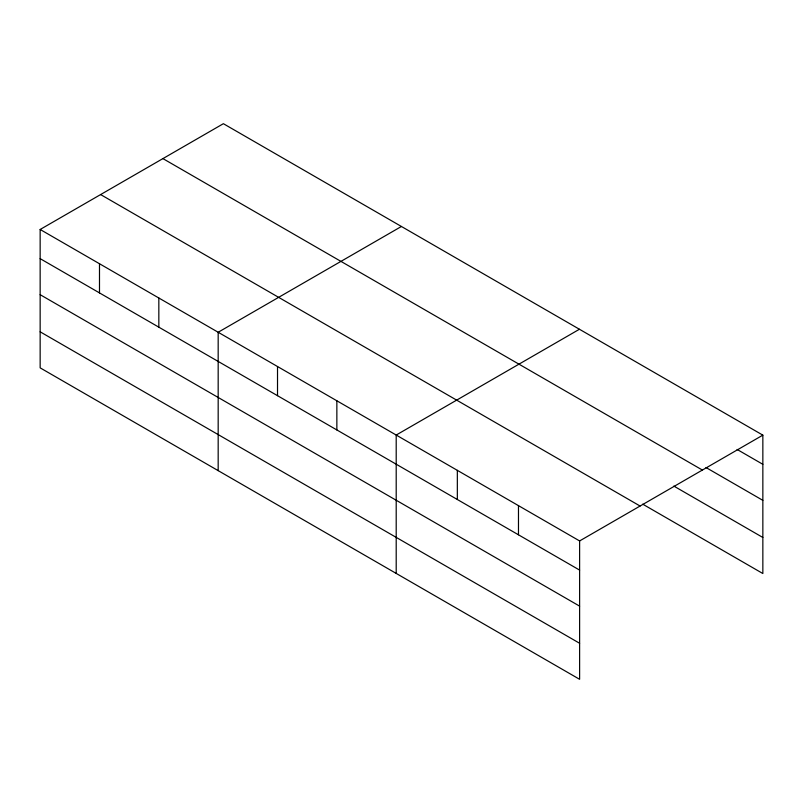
<?xml version="1.0" encoding="UTF-8"?>
<svg xmlns="http://www.w3.org/2000/svg" width="803" height="803" viewBox="0 0 803 803"><rect width="100%" height="100%" fill="white"/><g stroke="black" fill="none" stroke-linecap="round" stroke-linejoin="round"><path stroke-width="1.2" d="M40.15 229.477L579.615 540.941L579.615 679.308L40.15 367.854L40.15 229.477L223.385 123.692L762.85 435.146L762.85 573.523L642.721 504.164M401.41 226.476L218.175 332.261L218.175 470.638M579.435 329.25L396.2 435.045L396.2 573.412M579.615 540.941L762.85 435.146M737.104 449.449L762.85 464.305M705.998 467.527L762.85 500.349M162.919 158.603L702.384 470.056M673.827 486.076L762.85 537.478M100.616 194.567L640.081 506.031M40.15 258.646L579.615 570.1M40.15 294.681L579.615 606.135M40.15 331.81L579.615 643.273M518.477 505.639L518.477 534.798M457.339 470.337L457.339 499.506M336.858 400.787L336.858 429.946M277.517 366.519L277.517 395.688M158.833 298.003L158.833 327.162M99.492 263.745L99.492 292.904"/></g></svg>
